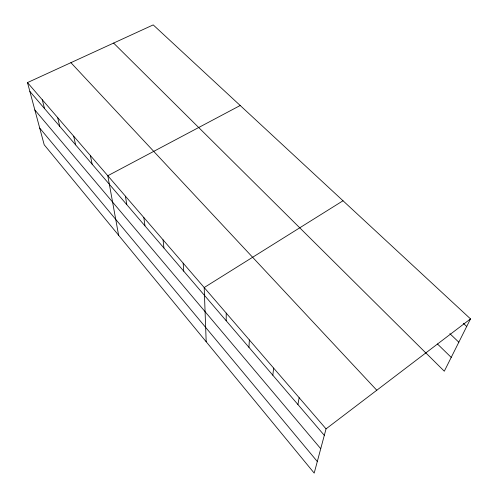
<?xml version="1.0" encoding="UTF-8"?>
<svg xmlns="http://www.w3.org/2000/svg" width="498" height="498" viewBox="0 0 498 498"><rect width="100%" height="100%" fill="white"/><g stroke="black" fill="none" stroke-linecap="round" stroke-linejoin="round"><path stroke-width="0.75" d="M226.192 320.756L226.235 313.118M248.95 347.336L249.355 339.935M272.829 375.224L273.632 368.09M297.916 404.525L299.161 397.703M470.51 318.894L326.041 428.878L314.201 473.1L44.198 144.781L27.49 82.593L153.21 24.9L470.51 318.894L444.303 371.209L425.292 352.347M343.016 200.762L204.192 287.551L206.184 341.759M240.204 105.501L107.798 175.738L118.617 235.28M463.358 323.345L466.707 326.483M449.862 333.648L458.826 342.213M437.449 343.969L451.225 357.39M113.606 43.077L425.809 352.92M70.903 62.667L376.787 390.239M27.49 82.593L326.041 428.878M29.868 91.439L324.304 435.352M34.841 109.958L320.731 448.704M39.709 128.073L317.301 461.509M42.28 99.743L44.515 108.552M57.662 117.59L59.754 126.349M73.685 136.178L75.615 144.874M90.381 155.544L92.13 164.166M125.434 196.193L126.772 204.628M143.835 217.539L144.949 225.855M163.058 239.837L163.923 248.016M183.158 263.149L183.75 271.173"/></g></svg>
